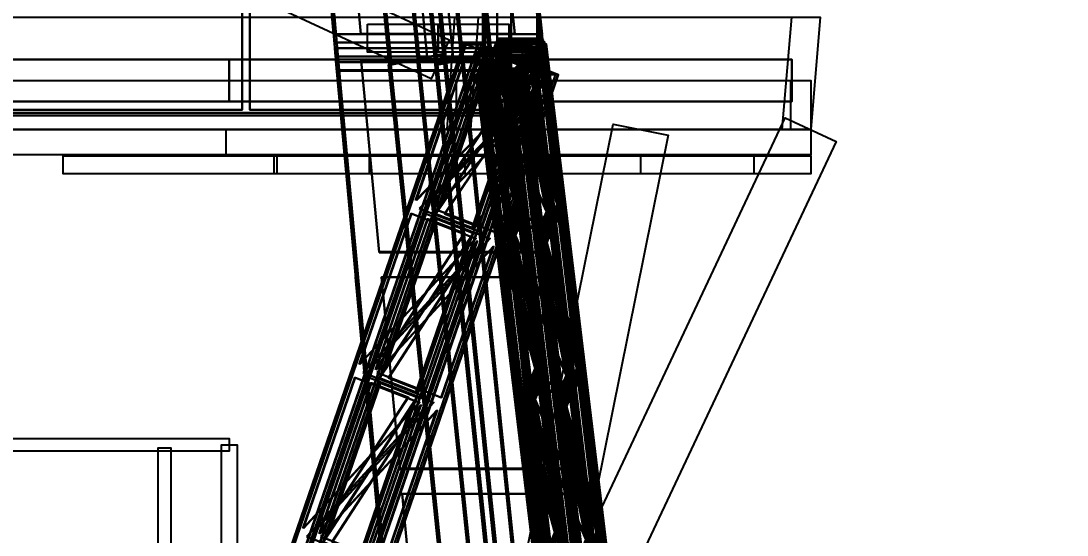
# Model space of a CAD drawing. Header units: millimetres. Extents: x -84906 to 117550, y -3000 to 338000.
# Drawn here: x 7819 to 15255, y 116617 to 120273 of the extents above; entities that cross this region are included whole.
import ezdxf

# ---------------------------------------------------------------- set-up
doc = ezdxf.new("R2010")
doc.units = ezdxf.units.MM
for name, color, linetype, lineweight in [('D-STR-CORE', 7, 'Continuous', 25), ('D-STR-DECK', 7, 'Continuous', 25), ('D-STR-DIM', 7, 'Continuous', 13), ('D-STR-STRC', 7, 'Continuous', 25)]:
    doc.layers.add(name, color=color, linetype=linetype, lineweight=lineweight)
doc.styles.add('OpenSansCondensed-Light', font='OpenSansCondensed-Light.ttf')
doc.styles.add('TOWER_UNICODE', font='Arial Unicode.ttf')
doc.dimstyles.new('EZDXF', dxfattribs={"dimtxt": 0.25, "dimasz": 0.175, "dimexe": 0.375, "dimexo": 0.125, "dimgap": 0.1, "dimtad": 1, "dimlfac": 100, "dimzin": 12, "dimdsep": 46, "dimtxsty": 'OpenSansCondensed-Light', "dimblk": 'ARCHTICK', "dimcen": 2.5, "dimazin": 3, "dimtfac": 0.5, "dimtmove": 2, "dimatfit": 3})

# ---------------------------------------------------------------- blocks, each defined once
blk = doc.blocks.new('_ARCHTICK')
at = {"color": 0, "linetype": 'BYBLOCK', "const_width": 0.15}
blk.add_lwpolyline([(-0.5, -0.5), (0.5, 0.5)], dxfattribs=at)

msp = doc.modelspace()

# ---------------------------------------------------------------- linework, layer by layer
at = {"layer": 'D-STR-CORE'}
for points in [[(4700, 117303.3), (9300, 117303.3), (9300, 117213.3), (4700, 117213.3)], [(8795, 112792.5), (8795, 117238.3), (8885, 117238.3), (8885, 112792.5)], [(9245, 116108.3), (9245, 117258.3), (9355, 117258.3), (9355, 116108.3)]]:
    msp.add_lwpolyline(points, close=True, dxfattribs=at)
at = {"layer": 'D-STR-DECK'}
for points in [[(-11014.6, 119500), (-11070, 120300), (11070, 120300), (11014.6, 119500)], [(-11014.6, 119500), (-11070, 120300), (11070, 120300), (11014.6, 119500)], [(10849.4, 119500), (10904, 120300), (13500, 120300), (13432.5, 119500)], [(10849.4, 119500), (10904, 120300), (13500, 120300), (13432.5, 119500)], [(13231, 119500), (13297.5, 120300), (13500, 120300), (13432.5, 119500)], [(-13297.5, 119700), (-13297.5, 120000), (13297.5, 120000), (13297.5, 119700)], [(-13297.5, 119700), (-13297.5, 120000), (13297.5, 120000), (13297.5, 119700)], [(4700, 119700), (9300, 119700), (9300, 120000), (4700, 120000)], [(4700, 119700), (9300, 119700), (9300, 120000), (4700, 120000)], [(9300, 119700), (13297.5, 119700), (13297.5, 120000), (9300, 120000)], [(-11014.6, 119500), (-11014.6, 119850), (11014.6, 119850), (11014.6, 119500)], [(-11014.6, 119500), (-11014.6, 119850), (11014.6, 119850), (11014.6, 119500)], [(10915.7, 119500), (10915.7, 119850), (13432.5, 119850), (13432.5, 119500)], [(10915.7, 119500), (10915.7, 119850), (13432.5, 119850), (13432.5, 119500)], [(13292.5, 119500), (13292.5, 119850), (13432.5, 119850), (13432.5, 119500)], [(11134.7, 115085.1), (13251.5, 119585.1), (13613.5, 119414.9), (11496.7, 114914.9)], [(-11014.6, 119320), (-11014.6, 119500), (11014.6, 119500), (11014.6, 119320)], [(-11014.6, 119320), (-11014.6, 119500), (11014.6, 119500), (11014.6, 119320)], [(9278.9, 119320), (9278.9, 119500), (13432.5, 119500), (13432.5, 119320)], [(9278.9, 119320), (9278.9, 119500), (13432.5, 119500), (13432.5, 119320)], [(11119.6, 115039.6), (12027.5, 119539.6), (12419.6, 119460.4), (11511.7, 114960.4)], [(11119.6, 115039.6), (12027.5, 119539.6), (12419.6, 119460.4), (11511.7, 114960.4)], [(11315.7, 119320), (11315.7, 119500), (13432.5, 119500), (13432.5, 119320)], [(8119, 119315), (9637.8, 119315), (9637.8, 119185), (8119, 119185)], [(8119, 119315), (9637.8, 119315), (9637.8, 119185), (8119, 119185)], [(9618.3, 119315), (11417.6, 119315), (11417.6, 119185), (9618.3, 119185)], [(9618.3, 119315), (11417.6, 119315), (11417.6, 119185), (9618.3, 119185)], [(10297.3, 119315), (12223.6, 119315), (12223.6, 119185), (10297.3, 119185)], [(10297.3, 119315), (12223.6, 119315), (12223.6, 119185), (10297.3, 119185)], [(10976.2, 119315), (13029.5, 119315), (13029.5, 119185), (10976.2, 119185)], [(10976.2, 119315), (13029.5, 119315), (13029.5, 119185), (10976.2, 119185)], [(11315.7, 119315), (13432.5, 119315), (13432.5, 119185), (11315.7, 119185)], [(11315.7, 119315), (13432.5, 119315), (13432.5, 119185), (11315.7, 119185)], [(11315.7, 119315), (13432.5, 119315), (13432.5, 119185), (11315.7, 119185)], [(11315.7, 119315), (13432.5, 119315), (13432.5, 119185), (11315.7, 119185)], [(11315.7, 119315), (13432.5, 119315), (13432.5, 119185), (11315.7, 119185)], [(11315.7, 119315), (13432.5, 119315), (13432.5, 119185), (11315.7, 119185)], [(11315.7, 119315), (13432.5, 119315), (13432.5, 119185), (11315.7, 119185)], [(11315.7, 119315), (13432.5, 119315), (13432.5, 119185), (11315.7, 119185)]]:
    msp.add_lwpolyline(points, close=True, dxfattribs=at)
at = {"layer": 'D-STR-STRC'}
for points in [[(63.9, 125137.9), (10863.9, 120137.9), (10736.1, 119862.1), (-63.9, 124862.1)], [(10736.1, 119862.1), (-63.9, 124862.1), (63.9, 125137.9), (10863.9, 120137.9)], [(11551.2, 119922.1), (10064.5, 119922.1), (9614.9, 125080.6), (10993, 125080.6)], [(11551.2, 119920.8), (10064.5, 119920.8), (9614.9, 125079.2), (10993, 125079.2)], [(10064.5, 119919), (11551.2, 119919), (10993, 125077.5), (9614.9, 125077.5)], [(10080.4, 119922.1), (10080.4, 119922.1), (9630.8, 125080.6), (9630.8, 125080.6)], [(11535.3, 119919), (11535.3, 119919), (10977.1, 125077.5), (10977.1, 125077.5)], [(10436.4, 119962.6), (10819.7, 120037.4), (10331.3, 125037.4), (9948, 124962.6)], [(10819.7, 120037.4), (10436.4, 119962.6), (9948, 124962.6), (10331.3, 125037.4)], [(10638.7, 119998.8), (10453.4, 119962.6), (9965, 124962.6), (10150.3, 124998.8)], [(10453.4, 119962.6), (10638.7, 119998.8), (10150.3, 124998.8), (9965, 124962.6)], [(10948.7, 119998.8), (10638.7, 119998.8), (10150.3, 124998.8), (10460.3, 124998.8)], [(10638.7, 119998.8), (10948.7, 119998.8), (10460.3, 124998.8), (10150.3, 124998.8)], [(10648.7, 119985.2), (10160.3, 124985.2), (10462.9, 125014.8), (10951.3, 120014.8)], [(10462.9, 125014.8), (10951.3, 120014.8), (10648.7, 119985.2), (10160.3, 124985.2)], [(10836.6, 120037.4), (10651.3, 120001.2), (10162.9, 125001.2), (10348.2, 125037.4)], [(10651.3, 120001.2), (10836.6, 120037.4), (10348.2, 125037.4), (10162.9, 125001.2)], [(10651.3, 120001.2), (10961.3, 120001.2), (10472.9, 125001.2), (10162.9, 125001.2)], [(10961.3, 120001.2), (10651.3, 120001.2), (10162.9, 125001.2), (10472.9, 125001.2)], [(10709.2, 119991.1), (10220.8, 124991.1), (10402.4, 125008.9), (10890.8, 120008.9)], [(10402.4, 125008.9), (10890.8, 120008.9), (10709.2, 119991.1), (10220.8, 124991.1)], [(10710.4, 119991.3), (10222, 124991.3), (10401.2, 125008.7), (10889.6, 120008.7)], [(10763.4, 119962.6), (10948.7, 119998.8), (10460.3, 124998.8), (10274.9, 124962.6)], [(10948.7, 119998.8), (10763.4, 119962.6), (10274.9, 124962.6), (10460.3, 124998.8)], [(11163.6, 120037.4), (10780.3, 119962.6), (10291.9, 124962.6), (10675.2, 125037.4)], [(10780.3, 119962.6), (11163.6, 120037.4), (10675.2, 125037.4), (10291.9, 124962.6)], [(10819.7, 120037.4), (10836.6, 120037.4), (10348.2, 125037.4), (10331.3, 125037.4)], [(10836.6, 120037.4), (10819.7, 120037.4), (10331.3, 125037.4), (10348.2, 125037.4)], [(10961.3, 120001.2), (11146.6, 120037.4), (10658.2, 125037.4), (10472.9, 125001.2)], [(11146.6, 120037.4), (10961.3, 120001.2), (10472.9, 125001.2), (10658.2, 125037.4)], [(11146.6, 120037.4), (11163.6, 120037.4), (10675.2, 125037.4), (10658.2, 125037.4)], [(11163.6, 120037.4), (11146.6, 120037.4), (10658.2, 125037.4), (10675.2, 125037.4)], [(10453.4, 119962.6), (10436.4, 119962.6), (9948, 124962.6), (9965, 124962.6)], [(10436.4, 119962.6), (10453.4, 119962.6), (9965, 124962.6), (9948, 124962.6)], [(10780.3, 119962.6), (10763.4, 119962.6), (10274.9, 124962.6), (10291.9, 124962.6)], [(10763.4, 119962.6), (10780.3, 119962.6), (10291.9, 124962.6), (10274.9, 124962.6)], [(10041.9, 120179.8), (10041.9, 120179.8), (9922.4, 121551), (9922.4, 121551)], [(10057.9, 120181.2), (10057.9, 120181.2), (9938.3, 121552.4), (9938.3, 121552.4)], [(11329.7, 120181.2), (10235.4, 120181.2), (10112.1, 121552.4), (11185.1, 121552.4)], [(10235.4, 120179.8), (11329.7, 120179.8), (11185, 121551.2), (10112.1, 121551.2)], [(11329.7, 120179.8), (10235.4, 120179.8), (10112.1, 121551), (11185.1, 121551)], [(10235.4, 120178.1), (11329.7, 120178.1), (11185, 121549.5), (10112.1, 121549.5)], [(11507.2, 120178.1), (11507.2, 120178.1), (11358.8, 121549.5), (11358.8, 121549.5)], [(11523.1, 120179.8), (11523.1, 120179.8), (11374.7, 121551.2), (11374.7, 121551.2)], [(-11303.4, 120400), (-11303.4, 119600), (11303.4, 119600), (11303.4, 120400)], [(11303.4, 120400), (11303.4, 119600), (-11303.4, 119600), (-11303.4, 120400)], [(11103.4, 120400), (11103.4, 119600), (11103.4, 119600), (11103.4, 120400)], [(11103.4, 120400), (11503.4, 120400), (11503.4, 119600), (11103.4, 119600)], [(11119.4, 120400), (11119.4, 119600), (11119.4, 119600), (11119.4, 120400)], [(11203.4, 120400), (11203.4, 120400), (11203.4, 119600), (11203.4, 119600)], [(11203.4, 120400), (11203.4, 120400), (11203.4, 119600), (11203.4, 119600)], [(11303.4, 120400), (11303.4, 120400), (11303.4, 119600), (11303.4, 119600)], [(11303.4, 120400), (11303.4, 120400), (11303.4, 119600), (11303.4, 119600)], [(11487.4, 120400), (11487.4, 119600), (11487.4, 119600), (11487.4, 120400)], [(11503.4, 120400), (11503.4, 119600), (11503.4, 119600), (11503.4, 120400)], [(7563.1, 120360), (7563.1, 119640), (9392, 119640), (9392, 120360)], [(9392, 120360), (9392, 119640), (7563.1, 119640), (7563.1, 120360)], [(9447, 120360), (9447, 119640), (11203.4, 119640), (11203.4, 120360)], [(11203.4, 120360), (11203.4, 119640), (9447, 119640), (9447, 120360)], [(11103.4, 120360), (11103.4, 119640), (11103.4, 119640), (11103.4, 120360)], [(11119.4, 120360), (11119.4, 119640), (11119.4, 119640), (11119.4, 120360)], [(11487.4, 120360), (11487.4, 119640), (11487.4, 119640), (11487.4, 120360)], [(11503.4, 120360), (11503.4, 119640), (11503.4, 119640), (11503.4, 120360)], [(10283.5, 120250), (10785.3, 120250), (10785.3, 120050), (10283.5, 120050)], [(10283.5, 120250), (10785.3, 120250), (10785.3, 120050), (10283.5, 120050)], [(10283.5, 120250), (10785.3, 120250), (10785.3, 120050), (10283.5, 120050)], [(10283.5, 120250), (10785.3, 120250), (10785.3, 120050), (10283.5, 120050)], [(11287.2, 120050), (10785.3, 120050), (10785.3, 120250), (11287.2, 120250)], [(11287.2, 120050), (10785.3, 120050), (10785.3, 120250), (11287.2, 120250)], [(11287.2, 120050), (10785.3, 120050), (10785.3, 120250), (11287.2, 120250)], [(11287.2, 120050), (10785.3, 120050), (10785.3, 120250), (11287.2, 120250)], [(11522.4, 120179.8), (11522.4, 120179.8), (10042.6, 120179.8), (10042.6, 120179.8)], [(11522.4, 120179.8), (10042.6, 120179.8), (10042.6, 120179.8), (11522.4, 120179.8)], [(6155.3, 106109.5), (6723.1, 105890.5), (11534.6, 119890.5), (10966.8, 120109.5)], [(6160.6, 106109.5), (6728.4, 105890.5), (11539.8, 119890.5), (10972.1, 120109.5)], [(6255.6, 106109.5), (6823.3, 105890.5), (11634.8, 119890.5), (11067, 120109.5)], [(6260.8, 106109.5), (6828.6, 105890.5), (11640.1, 119890.5), (11072.3, 120109.5)], [(11528.9, 120120.2), (11528.9, 120120.2), (10047.8, 120120.2), (10047.8, 120120.2)], [(11528.9, 120120.2), (10047.8, 120120.2), (10047.8, 120120.2), (11528.9, 120120.2)], [(10966.8, 120109.5), (11072.3, 120109.5), (11090.1, 120102.6), (10984.5, 120102.6)], [(10966.8, 120109.5), (11072.3, 120109.5), (11640.1, 119890.5), (11534.6, 119890.5)], [(12932, 106109.5), (12733.7, 105890.5), (11053.2, 119890.5), (11251.5, 120109.5)], [(11251.5, 120109.5), (11553.6, 120109.5), (11355.3, 119890.5), (11053.2, 119890.5)], [(12914.6, 106124.2), (12746.5, 105875.8), (11066, 119875.8), (11234.1, 120124.2)], [(11234.1, 120124.2), (11540.8, 120124.2), (11372.7, 119875.8), (11066, 119875.8)], [(12947.1, 106109.5), (12748.8, 105890.5), (11068.3, 119890.5), (11266.6, 120109.5)], [(12901.4, 106138.2), (12756.7, 105861.8), (11076.2, 119861.8), (11220.9, 120138.2)], [(11220.9, 120138.2), (11530.6, 120138.2), (11386, 119861.8), (11076.2, 119861.8)], [(12930, 106124.2), (12761.8, 105875.8), (11081.3, 119875.8), (11249.5, 120124.2)], [(12890.9, 106151.5), (12765, 105848.5), (11084.5, 119848.5), (11210.4, 120151.5)], [(11210.4, 120151.5), (11522.4, 120151.5), (11396.4, 119848.5), (11084.5, 119848.5)], [(12916.8, 106138.2), (12772.2, 105861.8), (11091.7, 119861.8), (11236.3, 120138.2)], [(12906.5, 106151.5), (12780.6, 105848.5), (11100.1, 119848.5), (11226, 120151.5)], [(12929.7, 106090.7), (12834.8, 105909.3), (11154.3, 119909.3), (11249.2, 120090.7)], [(11452.5, 120090.7), (11249.2, 120090.7), (11154.3, 119909.3), (11357.6, 119909.3)], [(12922.9, 106099.4), (12840.3, 105900.6), (11159.8, 119900.6), (11242.4, 120099.4)], [(11447.1, 120099.4), (11242.4, 120099.4), (11159.8, 119900.6), (11364.4, 119900.6)], [(12945.2, 106090.7), (12850.3, 105909.3), (11169.8, 119909.3), (11264.7, 120090.7)], [(12938.5, 106099.4), (12855.8, 105900.6), (11175.4, 119900.6), (11258, 120099.4)], [(11210.4, 120151.5), (11522.4, 120151.5), (11518.4, 120142), (11206.5, 120142)], [(11220.9, 120138.2), (11530.6, 120138.2), (11526.1, 120129.6), (11216.3, 120129.6)], [(11234.1, 120124.2), (11540.8, 120124.2), (11535.6, 120116.4), (11228.9, 120116.4)], [(11447.1, 120099.4), (11242.4, 120099.4), (11238.5, 120089.9), (11443.2, 120089.9)], [(11452.5, 120090.7), (11249.2, 120090.7), (11244.7, 120082.1), (11448, 120082.1)], [(11251.5, 120109.5), (11553.6, 120109.5), (11547.4, 120102.6), (11245.3, 120102.6)], [(11283.4, 120090), (11533.3, 120090), (11533.3, 119910), (11283.4, 119910)], [(13219, 106109.5), (13020.7, 105890.5), (11340.2, 119890.5), (11538.5, 120109.5)], [(13117.5, 106090.7), (13022.6, 105909.3), (11342.1, 119909.3), (11437.1, 120090.7)], [(13112, 106099.4), (13029.3, 105900.6), (11348.9, 119900.6), (11431.5, 120099.4)], [(13234.1, 106109.5), (13035.8, 105890.5), (11355.3, 119890.5), (11553.6, 120109.5)], [(13206, 106124.2), (13037.9, 105875.8), (11357.4, 119875.8), (11525.5, 120124.2)], [(13133, 106090.7), (13038.1, 105909.3), (11357.6, 119909.3), (11452.5, 120090.7)], [(13127.6, 106099.4), (13044.9, 105900.6), (11364.4, 119900.6), (11447.1, 120099.4)], [(13195.7, 106138.2), (13051, 105861.8), (11370.5, 119861.8), (11515.2, 120138.2)], [(13221.3, 106124.2), (13053.2, 105875.8), (11372.7, 119875.8), (11540.8, 120124.2)], [(13187.3, 106151.5), (13061.3, 105848.5), (11380.8, 119848.5), (11506.8, 120151.5)], [(13211.1, 106138.2), (13066.5, 105861.8), (11386, 119861.8), (11530.6, 120138.2)], [(13202.9, 106151.5), (13076.9, 105848.5), (11396.4, 119848.5), (11522.4, 120151.5)], [(6271, 106071.8), (6643.6, 105928.2), (11455.1, 119928.2), (11082.5, 120071.8)], [(6276.3, 106071.8), (6648.9, 105928.2), (11460.4, 119928.2), (11087.8, 120071.8)], [(6335, 106071.8), (6707.6, 105928.2), (11519.1, 119928.2), (11146.5, 120071.8)], [(6340.3, 106071.8), (6712.9, 105928.2), (11524.3, 119928.2), (11151.8, 120071.8)], [(12241.9, 113922.3), (10612.2, 113922.3), (10049.6, 120080.6), (11534.2, 120080.6)], [(10049.6, 120079.2), (10049.6, 120079.2), (10069.6, 120079.2), (10069.6, 120079.2)], [(12241.9, 113920.8), (10612.2, 113920.8), (10049.6, 120079.2), (11534.2, 120079.2)], [(11534.2, 120079.2), (10049.6, 120079.2), (10049.6, 120079.2), (11534.2, 120079.2)], [(10612.2, 113919), (12241.9, 113919), (11534.2, 120077.3), (10049.6, 120077.3)], [(11533.5, 120079.2), (11533.5, 120079.2), (10050.3, 120079.2), (10050.3, 120079.2)], [(11533.5, 120079.2), (10050.3, 120079.2), (10050.3, 120079.2), (11533.5, 120079.2)], [(11540.3, 120019.8), (11540.3, 120019.8), (10055.7, 120019.8), (10055.7, 120019.8)], [(11540.3, 120019.8), (10055.7, 120019.8), (10055.7, 120019.8), (11540.3, 120019.8)], [(10628.1, 113922.3), (10628.1, 113922.3), (10065.5, 120080.6), (10065.5, 120080.6)], [(10430.9, 119959.9), (10819.8, 120040.1), (10836.7, 120040.1), (10648.6, 120001.3), (10964, 120001.3), (11152.2, 120040.1), (11169.1, 120040.1), (10780.2, 119959.9), (10763.3, 119959.9), (10951.4, 119998.7), (10636, 119998.7), (10447.8, 119959.9)], [(11049.7, 113959.9), (11438.6, 114040.1), (10819.8, 120040.1), (10430.9, 119959.9)], [(10780.2, 119959.9), (11169.1, 120040.1), (11152.2, 120040.1), (10964, 120001.3), (10648.6, 120001.3), (10836.7, 120040.1), (10819.8, 120040.1), (10430.9, 119959.9), (10447.8, 119959.9), (10636, 119998.7), (10951.4, 119998.7), (10763.3, 119959.9)], [(11438.6, 114040.1), (11049.7, 113959.9), (10430.9, 119959.9), (10819.8, 120040.1)], [(10436.4, 119962.6), (10819.7, 120037.4), (10836.6, 120037.4), (10651.3, 120001.2), (10961.3, 120001.2), (11146.6, 120037.4), (11163.6, 120037.4), (10780.3, 119962.6), (10763.4, 119962.6), (10948.7, 119998.8), (10638.7, 119998.8), (10453.4, 119962.6)], [(10780.3, 119962.6), (11163.6, 120037.4), (11146.6, 120037.4), (10961.3, 120001.2), (10651.3, 120001.2), (10836.6, 120037.4), (10819.7, 120037.4), (10436.4, 119962.6), (10453.4, 119962.6), (10638.7, 119998.8), (10948.7, 119998.8), (10763.4, 119962.6)], [(11455.6, 114040.1), (11267.4, 114001.3), (10648.6, 120001.3), (10836.7, 120040.1)], [(11267.4, 114001.3), (11455.6, 114040.1), (10836.7, 120040.1), (10648.6, 120001.3)], [(11788, 114040.1), (11399, 113959.9), (10780.2, 119959.9), (11169.1, 120040.1)], [(11399, 113959.9), (11788, 114040.1), (11169.1, 120040.1), (10780.2, 119959.9)], [(11438.6, 114040.1), (11455.6, 114040.1), (10836.7, 120040.1), (10819.8, 120040.1)], [(11455.6, 114040.1), (11438.6, 114040.1), (10819.8, 120040.1), (10836.7, 120040.1)], [(10934.5, 120015.5), (11040, 120015.5), (11607.8, 119796.6), (11502.3, 119796.6)], [(11582.8, 114001.3), (11771, 114040.1), (11152.2, 120040.1), (10964, 120001.3)], [(11771, 114040.1), (11582.8, 114001.3), (10964, 120001.3), (11152.2, 120040.1)], [(11262.8, 120015.5), (11564.9, 120015.5), (11366.6, 119796.6), (11064.5, 119796.6)], [(11245.2, 120032), (11551.9, 120032), (11383.8, 119783.6), (11077.1, 119783.6)], [(11151.8, 120071.8), (11082.5, 120071.8), (11100.3, 120065), (11169.5, 120065)], [(11151.8, 120071.8), (11082.5, 120071.8), (11455.1, 119928.2), (11524.3, 119928.2)], [(13202.4, 106032.7), (12765.5, 105980.5), (11085, 119980.5), (11521.9, 120032.7)], [(11521.9, 120032.7), (11521.9, 120019.5), (11085, 119967.3), (11085, 119980.5)], [(13202.4, 106032.7), (12765.5, 105980.5), (11085, 119980.5), (11521.9, 120032.7)], [(11521.9, 120019.5), (11521.9, 120032.7), (11085, 119980.5), (11085, 119967.3)], [(13202.4, 106031.8), (12765.5, 105979.5), (11085, 119979.5), (11521.9, 120031.8)], [(13202.4, 106031.8), (12765.5, 105979.5), (11085, 119979.5), (11521.9, 120031.8)], [(13202.4, 106026.2), (12765.5, 105973.8), (11085, 119973.8), (11521.9, 120026.2)], [(11521.9, 120026.2), (11521.9, 120026.2), (11085, 119973.8), (11085, 119973.8)], [(13202.4, 106020.5), (12765.5, 105968.2), (11085, 119968.2), (11521.9, 120020.5)], [(13202.4, 106020.5), (12765.5, 105968.2), (11085, 119968.2), (11521.9, 120020.5)], [(13202.4, 106019.5), (12765.5, 105967.3), (11085, 119967.3), (11521.9, 120019.5)], [(13202.4, 106019.5), (12765.5, 105967.3), (11085, 119967.3), (11521.9, 120019.5)], [(11231.7, 120048.1), (11541.5, 120048.1), (11396.8, 119771.6), (11087, 119771.6)], [(11221, 120063.4), (11532.9, 120063.4), (11407, 119760.5), (11095.1, 119760.5)], [(11355.6, 119008.8), (11234.7, 120016.5), (11099.4, 119816.6)], [(11344, 119019.7), (11222.6, 120030.8), (11106.2, 119808.3)], [(11335, 119029.7), (11213.1, 120044.4), (11111.8, 119800.7)], [(11371, 119008.8), (11250, 120016.5), (11114.7, 119816.6)], [(11359.5, 119019.7), (11238.1, 120030.8), (11121.7, 119808.3)], [(11350.5, 119029.7), (11228.7, 120044.4), (11127.4, 119800.7)], [(12949.9, 106071.8), (12819.7, 105928.2), (11139.2, 119928.2), (11269.4, 120071.8)], [(11467.6, 120071.8), (11269.4, 120071.8), (11139.2, 119928.2), (11337.5, 119928.2)], [(12938.4, 106081.5), (12828.1, 105918.5), (11147.6, 119918.5), (11257.9, 120081.5)], [(11459.2, 120081.5), (11257.9, 120081.5), (11147.6, 119918.5), (11348.9, 119918.5)], [(11771, 114040.1), (11788, 114040.1), (11169.1, 120040.1), (11152.2, 120040.1)], [(11788, 114040.1), (11771, 114040.1), (11152.2, 120040.1), (11169.1, 120040.1)], [(12965, 106071.8), (12834.8, 105928.2), (11154.3, 119928.2), (11284.5, 120071.8)], [(12953.8, 106081.5), (12843.5, 105918.5), (11163, 119918.5), (11273.3, 120081.5)], [(11459.2, 120081.5), (11257.9, 120081.5), (11252.7, 120073.7), (11454, 120073.7)], [(11467.6, 120071.8), (11269.4, 120071.8), (11263.2, 120065), (11461.4, 120065)], [(13133, 106071.8), (13002.9, 105928.2), (11322.4, 119928.2), (11452.5, 120071.8)], [(13124.4, 106081.5), (13014.1, 105918.5), (11333.6, 119918.5), (11443.9, 120081.5)], [(13148.1, 106071.8), (13018, 105928.2), (11337.5, 119928.2), (11467.6, 120071.8)], [(13139.7, 106081.5), (13029.4, 105918.5), (11348.9, 119918.5), (11459.2, 120081.5)], [(11647, 119008.8), (11526.1, 120016.5), (11390.8, 119816.6)], [(11638.3, 119019.7), (11516.9, 120030.8), (11400.5, 119808.3)], [(11662.4, 119008.8), (11541.4, 120016.5), (11406.1, 119816.6)], [(11631.3, 119029.7), (11509.5, 120044.4), (11408.1, 119800.7)], [(11653.8, 119019.7), (11532.4, 120030.8), (11416, 119808.3)], [(11646.9, 119029.7), (11525.1, 120044.4), (11423.7, 119800.7)], [(11521.9, 120032.7), (11521.9, 120019.5), (11502, 120017.2), (11502, 120030.3)], [(11521.9, 120019.5), (11521.9, 120032.7), (11502, 120030.3), (11502, 120017.2)], [(11521.9, 120026.2), (11521.9, 120026.2), (11502, 120023.8), (11502, 120023.8)], [(11534.2, 120079.2), (11534.2, 120079.2), (11514.2, 120079.2), (11514.2, 120079.2)], [(12226, 113919), (12226, 113919), (11518.3, 120077.3), (11518.3, 120077.3)], [(10182.1, 118628.7), (10182.1, 118628.7), (10057.7, 119990), (10057.7, 119990)], [(11544, 119980.2), (11544, 119980.2), (10060, 119980.2), (10060, 119980.2)], [(11544, 119980.2), (10060, 119980.2), (10060, 119980.2), (11544, 119980.2)], [(10198, 118630.2), (10198, 118630.2), (10073.6, 119991.5), (10073.6, 119991.5)], [(10366.2, 118628.5), (11516.8, 118628.5), (11364.2, 119990.2), (10237.9, 119990.2)], [(10366.2, 118626.7), (11516.8, 118626.7), (11364.2, 119988.4), (10237.9, 119988.4)], [(11516.7, 118630.2), (10366.2, 118630.2), (10238, 119991.5), (11364.2, 119991.5)], [(11516.7, 118628.7), (10366.2, 118628.7), (10238, 119990), (11364.2, 119990)], [(11066.6, 113959.9), (11049.7, 113959.9), (10430.9, 119959.9), (10447.8, 119959.9)], [(11049.7, 113959.9), (11066.6, 113959.9), (10447.8, 119959.9), (10430.9, 119959.9)], [(11254.8, 113998.7), (11066.6, 113959.9), (10447.8, 119959.9), (10636, 119998.7)], [(11066.6, 113959.9), (11254.8, 113998.7), (10636, 119998.7), (10447.8, 119959.9)], [(10624.7, 118997.2), (10970, 120001.8), (11426.9, 119825.6)], [(10630, 118997.2), (10975.3, 120001.8), (11432.1, 119825.6)], [(11570.2, 113998.7), (11254.8, 113998.7), (10636, 119998.7), (10951.4, 119998.7)], [(11254.8, 113998.7), (11570.2, 113998.7), (10951.4, 119998.7), (10636, 119998.7)], [(11267.4, 114001.3), (11582.8, 114001.3), (10964, 120001.3), (10648.6, 120001.3)], [(11582.8, 114001.3), (11267.4, 114001.3), (10648.6, 120001.3), (10964, 120001.3)], [(10725, 118997.2), (11070.2, 120001.8), (11527.1, 119825.6)], [(10730.3, 118997.2), (11075.5, 120001.8), (11532.4, 119825.6)], [(10740.5, 118959.6), (11085.7, 119964.2), (11347.4, 119863.3)], [(10745.7, 118959.6), (11091, 119964.2), (11352.7, 119863.3)], [(11382.1, 113959.9), (11570.2, 113998.7), (10951.4, 119998.7), (10763.3, 119959.9)], [(11570.2, 113998.7), (11382.1, 113959.9), (10763.3, 119959.9), (10951.4, 119998.7)], [(11399, 113959.9), (11382.1, 113959.9), (10763.3, 119959.9), (10780.2, 119959.9)], [(11382.1, 113959.9), (11399, 113959.9), (10780.2, 119959.9), (10763.3, 119959.9)], [(10804.4, 118959.6), (11149.7, 119964.2), (11411.4, 119863.3)], [(10809.7, 118959.6), (11154.9, 119964.2), (11416.6, 119863.3)], [(11119.5, 119977.9), (11050.2, 119977.9), (11422.8, 119834.2), (11492.1, 119834.2)], [(11104.8, 119982.8), (11104.8, 119969.7), (11085, 119967.3), (11085, 119980.5)], [(11104.8, 119969.7), (11104.8, 119982.8), (11085, 119980.5), (11085, 119967.3)], [(11104.9, 119976.2), (11104.9, 119976.2), (11085, 119973.8), (11085, 119973.8)], [(11371, 118997.2), (11250.4, 120001.8), (11090.8, 119825.6)], [(11386.1, 118997.2), (11265.5, 120001.8), (11105.9, 119825.6)], [(11478.9, 119977.9), (11280.6, 119977.9), (11150.5, 119834.2), (11348.8, 119834.2)], [(11470.3, 119989.3), (11269, 119989.3), (11158.7, 119826.3), (11360, 119826.3)], [(11463.4, 120000.5), (11260.1, 120000.5), (11165.1, 119819.1), (11368.4, 119819.1)], [(11457.7, 120011.3), (11253, 120011.3), (11170.3, 119812.5), (11375, 119812.5)], [(11388.8, 118959.6), (11268.3, 119964.2), (11176.9, 119863.3)], [(11379.5, 118966.1), (11258.5, 119973.8), (11181, 119859.3)], [(11372.4, 118972.2), (11251, 119983.3), (11184.4, 119855.8)], [(11366.9, 118977.7), (11245.1, 119992.4), (11187.1, 119852.7)], [(11403.9, 118959.6), (11283.4, 119964.2), (11192, 119863.3)], [(11394.8, 118966.1), (11273.8, 119973.8), (11196.3, 119859.3)], [(11387.9, 118972.2), (11266.5, 119983.3), (11199.8, 119855.8)], [(11382.5, 118977.7), (11260.7, 119992.4), (11202.7, 119852.7)], [(11572, 118959.6), (11451.4, 119964.2), (11360, 119863.3)], [(11565.4, 118966.1), (11444.5, 119973.8), (11367, 119859.3)], [(11560.2, 118972.2), (11438.8, 119983.3), (11372.2, 119855.8)], [(11587.1, 118959.6), (11466.5, 119964.2), (11375.1, 119863.3)], [(11556, 118977.7), (11434.2, 119992.4), (11376.2, 119852.7)], [(11658, 118997.2), (11537.4, 120001.8), (11377.8, 119825.6)], [(11580.7, 118966.1), (11459.8, 119973.8), (11382.3, 119859.3)], [(11575.7, 118972.2), (11454.3, 119983.3), (11387.7, 119855.8)], [(11571.6, 118977.7), (11449.8, 119992.4), (11391.8, 119852.7)], [(11673.1, 118997.2), (11552.5, 120001.8), (11392.9, 119825.6)], [(11685, 118626.7), (11685, 118626.7), (11528.5, 119988.4), (11528.5, 119988.4)], [(11700.9, 118628.5), (11700.9, 118628.5), (11544.4, 119990.2), (11544.4, 119990.2)], [(10064.5, 119920.8), (10064.5, 119920.8), (10084.5, 119920.8), (10084.5, 119920.8)], [(11551.2, 119920.8), (10064.5, 119920.8), (10064.5, 119920.8), (11551.2, 119920.8)], [(11550.5, 119920.8), (11550.5, 119920.8), (10065.2, 119920.8), (10065.2, 119920.8)], [(11550.5, 119920.8), (10065.2, 119920.8), (10065.2, 119920.8), (11550.5, 119920.8)], [(11059.4, 119897.4), (11361.5, 119897.4), (11355.3, 119890.5), (11053.2, 119890.5)], [(11071.3, 119883.6), (11378, 119883.6), (11372.7, 119875.8), (11066, 119875.8)], [(11080.7, 119870.4), (11390.5, 119870.4), (11386, 119861.8), (11076.2, 119861.8)], [(11533.8, 119933.6), (11533.8, 119920.4), (11096.9, 119868.2), (11096.9, 119881.4)], [(11533.8, 119920.4), (11533.8, 119933.6), (11096.9, 119881.4), (11096.9, 119868.2)], [(11533.8, 119926.9), (11533.8, 119926.9), (11096.9, 119874.5), (11096.9, 119874.5)], [(11343.7, 119935), (11145.4, 119935), (11139.2, 119928.2), (11337.5, 119928.2)], [(11354.2, 119926.3), (11152.9, 119926.3), (11147.6, 119918.5), (11348.9, 119918.5)], [(11362.1, 119917.9), (11158.8, 119917.9), (11154.3, 119909.3), (11357.6, 119909.3)], [(11368.4, 119910.1), (11163.7, 119910.1), (11159.8, 119900.6), (11364.4, 119900.6)], [(11613.6, 118933.2), (11494, 119928.9), (11181.3, 119891.4)], [(11613.6, 118933.2), (11494, 119928.9), (11181.3, 119891.4)], [(11613.6, 118932.2), (11494, 119927.9), (11181.3, 119890.5)], [(11613.6, 118932.2), (11494, 119927.9), (11181.3, 119890.5)], [(11613.5, 118926.8), (11494.1, 119922.2), (11181.3, 119884.6)], [(11613.6, 118920.9), (11494, 119916.6), (11181.3, 119879.2)], [(11613.6, 118920.9), (11494, 119916.6), (11181.3, 119879.2)], [(11613.6, 118920), (11494, 119915.7), (11181.3, 119878.3)], [(11613.6, 118920), (11494, 119915.7), (11181.3, 119878.3)], [(11506.6, 119935), (11437.4, 119935), (11455.1, 119928.2), (11524.3, 119928.2)], [(11516.8, 119897.4), (11622.3, 119897.4), (11640.1, 119890.5), (11534.6, 119890.5)], [(11551.2, 119920.8), (11551.2, 119920.8), (11531.2, 119920.8), (11531.2, 119920.8)], [(10765.8, 118901.9), (11027.5, 118801), (11372.8, 119805.6)], [(10771.1, 118901.9), (11032.8, 118801), (11378.1, 119805.6)], [(10829.8, 118901.9), (11091.5, 118801), (11436.8, 119805.6)], [(10835.1, 118901.9), (11096.8, 118801), (11442, 119805.6)], [(11088.4, 119858), (11400.3, 119858), (11396.4, 119848.5), (11084.5, 119848.5)], [(11574.2, 118883.2), (11261.5, 118845.8), (11142, 119841.5)], [(11574.2, 118883.2), (11261.5, 118845.8), (11142, 119841.5)], [(11574.2, 118882.3), (11261.5, 118844.8), (11142, 119840.5)], [(11574.2, 118882.3), (11261.5, 118844.8), (11142, 119840.5)], [(11574.2, 118876.7), (11261.5, 118839.2), (11142, 119834.6)], [(11574.2, 118871), (11261.5, 118833.6), (11142, 119829.3)], [(11574.2, 118871), (11261.5, 118833.6), (11142, 119829.3)], [(11574.2, 118870), (11261.5, 118832.6), (11142, 119828.3)], [(11574.2, 118870), (11261.5, 118832.6), (11142, 119828.3)], [(11380, 118901.9), (11288.6, 118801), (11168, 119805.6)], [(11372.6, 118907.2), (11295.1, 118792.7), (11174.2, 119800.4)], [(11367.1, 118912.1), (11300.4, 118784.7), (11179.1, 119795.8)], [(11362.8, 118916.7), (11304.8, 118777.1), (11183, 119791.8)], [(11395.1, 118901.9), (11303.7, 118801), (11183.1, 119805.6)], [(11388, 118907.2), (11310.5, 118792.7), (11189.5, 119800.4)], [(11382.6, 118912.1), (11315.9, 118784.7), (11194.5, 119795.8)], [(11378.4, 118916.7), (11320.4, 118777.1), (11198.6, 119791.8)], [(11563.1, 118901.9), (11471.7, 118801), (11351.1, 119805.6)], [(11558.6, 118907.2), (11481.1, 118792.7), (11360.1, 119800.4)], [(11578.2, 118901.9), (11486.8, 118801), (11366.2, 119805.6)], [(11554.9, 118912.1), (11488.2, 118784.7), (11366.9, 119795.8)], [(11551.9, 118916.7), (11493.9, 118777.1), (11372.1, 119791.8)], [(11573.9, 118907.2), (11496.4, 118792.7), (11375.5, 119800.4)], [(11570.4, 118912.1), (11503.7, 118784.7), (11382.4, 119795.8)], [(11567.5, 118916.7), (11509.5, 118777.1), (11387.7, 119791.8)], [(10650.1, 118939.6), (11107, 118763.4), (11452.2, 119768)], [(10655.4, 118939.6), (11112.3, 118763.4), (11457.5, 119768)], [(10750.4, 118939.6), (11207.2, 118763.4), (11552.5, 119768)], [(10755.6, 118939.6), (11212.5, 118763.4), (11557.8, 119768)], [(11362.1, 118939.6), (11202.6, 118763.4), (11082, 119768)], [(11348.8, 118949.9), (11213.5, 118750), (11092.6, 119757.7)], [(11377.2, 118939.6), (11217.7, 118763.4), (11097.1, 119768)], [(11338.7, 118959.7), (11222.3, 118737.2), (11100.9, 119748.3)], [(11330.9, 118968.8), (11229.5, 118725), (11107.7, 119739.7)], [(11364.1, 118949.9), (11228.9, 118750), (11107.9, 119757.7)], [(11354.2, 118959.7), (11237.8, 118737.2), (11116.4, 119748.3)], [(11346.4, 118968.8), (11245.1, 118725), (11123.3, 119739.7)], [(11649.1, 118939.6), (11489.6, 118763.4), (11369, 119768)], [(11640.2, 118949.9), (11504.9, 118750), (11384, 119757.7)], [(11664.2, 118939.6), (11504.7, 118763.4), (11384.1, 119768)], [(11633, 118959.7), (11516.6, 118737.2), (11395.2, 119748.3)], [(11655.5, 118949.9), (11520.2, 118750), (11399.3, 119757.7)], [(11627.2, 118968.8), (11525.8, 118725), (11404, 119739.7)], [(11648.5, 118959.7), (11532.1, 118737.2), (11410.7, 119748.3)], [(11642.8, 118968.8), (11541.4, 118725), (11419.6, 119739.7)], [(11103.4, 119620), (11503.4, 119620), (11503.4, 119600), (11103.4, 119600)], [(11303.4, 119620), (11303.4, 119620), (11303.4, 119600), (11303.4, 119600)], [(11303.4, 119620), (11303.4, 119620), (11303.4, 119600), (11303.4, 119600)], [(10223.8, 117830.6), (10592.4, 118903.3), (11049.3, 118727.1)], [(10229.1, 117830.6), (10597.7, 118903.3), (11054.6, 118727.1)], [(10324, 117830.6), (10692.7, 118903.3), (11149.5, 118727.1)], [(10329.3, 117830.6), (10698, 118903.3), (11154.8, 118727.1)], [(11511, 117830.6), (11382.3, 118903.3), (11222.7, 118727.1)], [(11495.7, 117842.2), (11366.7, 118916.7), (11231.4, 118716.8)], [(11526.1, 117830.6), (11397.4, 118903.3), (11237.8, 118727.1)], [(11484.1, 117853), (11354.8, 118929.5), (11238.4, 118707)], [(11475, 117863.1), (11345.5, 118941.6), (11244.2, 118697.9)], [(11511, 117842.2), (11382, 118916.7), (11246.8, 118716.8)], [(11499.5, 117853), (11370.3, 118929.5), (11253.9, 118707)], [(11490.6, 117863.1), (11361.1, 118941.6), (11259.8, 118697.9)], [(11798, 117830.6), (11669.3, 118903.3), (11509.7, 118727.1)], [(11787.1, 117842.2), (11658.1, 118916.7), (11522.8, 118716.8)], [(11813.1, 117830.6), (11684.4, 118903.3), (11524.8, 118727.1)], [(11778.4, 117853), (11649.1, 118929.5), (11532.7, 118707)], [(11802.4, 117842.2), (11673.4, 118916.7), (11538.2, 118716.8)], [(11771.3, 117863.1), (11641.8, 118941.6), (11540.5, 118697.9)], [(11793.8, 117853), (11664.6, 118929.5), (11548.2, 118707)], [(11786.9, 117863.1), (11657.4, 118941.6), (11556.1, 118697.9)], [(10339.5, 117792.9), (10708.2, 118865.6), (10969.9, 118764.7)], [(10344.8, 117792.9), (10713.4, 118865.6), (10975.1, 118764.7)], [(10403.5, 117792.9), (10772.1, 118865.6), (11033.8, 118764.7)], [(10408.7, 117792.9), (10777.4, 118865.6), (11039.1, 118764.7)], [(11528.9, 117792.9), (11400.1, 118865.6), (11308.7, 118764.7)], [(11753.6, 117766.5), (11625.5, 118834), (11312.7, 118796.6)], [(11753.6, 117766.5), (11625.5, 118834), (11312.7, 118796.6)], [(11753.6, 117765.5), (11625.5, 118833.1), (11312.7, 118795.7)], [(11753.6, 117765.5), (11625.5, 118833.1), (11312.7, 118795.7)], [(11753.6, 117760.1), (11625.5, 118827.5), (11312.7, 118789.9)], [(11519.5, 117799.5), (11390.5, 118874), (11313, 118759.5)], [(11512.4, 117805.5), (11383.2, 118882), (11316.5, 118754.5)], [(11507, 117811), (11377.5, 118889.6), (11319.4, 118749.9)], [(11544, 117792.9), (11415.2, 118865.6), (11323.8, 118764.7)], [(11534.8, 117799.5), (11405.9, 118874), (11328.4, 118759.5)], [(11527.9, 117805.5), (11398.7, 118882), (11332, 118754.5)], [(11522.6, 117811), (11393.1, 118889.6), (11335, 118749.9)], [(11712, 117792.9), (11583.3, 118865.6), (11491.9, 118764.7)], [(11705.5, 117799.5), (11576.5, 118874), (11499, 118759.5)], [(11700.2, 117805.5), (11571, 118882), (11504.4, 118754.5)], [(11727.1, 117792.9), (11598.4, 118865.6), (11507, 118764.7)], [(11696.1, 117811), (11566.6, 118889.6), (11508.5, 118749.9)], [(11720.8, 117799.5), (11591.8, 118874), (11514.3, 118759.5)], [(11715.7, 117805.5), (11586.5, 118882), (11519.8, 118754.5)], [(11711.6, 117811), (11582.2, 118889.6), (11524.1, 118749.9)], [(11753.6, 117754.3), (11625.5, 118821.8), (11312.7, 118784.4)], [(11753.6, 117754.3), (11625.5, 118821.8), (11312.7, 118784.4)], [(11753.6, 117753.3), (11625.5, 118820.9), (11312.7, 118783.5)], [(11753.6, 117753.3), (11625.5, 118820.9), (11312.7, 118783.5)], [(10364.9, 117735.3), (10626.6, 117634.4), (10995.2, 118707.1)], [(10370.2, 117735.3), (10631.9, 117634.4), (11000.5, 118707.1)], [(10428.9, 117735.3), (10690.6, 117634.4), (11059.2, 118707.1)], [(10434.1, 117735.3), (10695.8, 117634.4), (11064.5, 118707.1)], [(11714.3, 117716.5), (11401.5, 117679.1), (11273.4, 118746.7)], [(11714.3, 117716.5), (11401.5, 117679.1), (11273.4, 118746.7)], [(11714.3, 117715.6), (11401.5, 117678.2), (11273.4, 118745.7)], [(11714.3, 117715.6), (11401.5, 117678.2), (11273.4, 118745.7)], [(11714.3, 117710.1), (11401.5, 117672.5), (11273.4, 118739.9)], [(11714.3, 117704.3), (11401.5, 117666.9), (11273.4, 118734.5)], [(11714.3, 117704.3), (11401.5, 117666.9), (11273.4, 118734.5)], [(11714.3, 117703.4), (11401.5, 117666), (11273.4, 118733.5)], [(11714.3, 117703.4), (11401.5, 117666), (11273.4, 118733.5)], [(11520, 117735.3), (11428.6, 117634.4), (11299.8, 118707.1)], [(11512.7, 117740.5), (11435.2, 117626), (11306.2, 118700.5)], [(11507.1, 117745.5), (11440.5, 117618), (11311.2, 118694.5)], [(11535.1, 117735.3), (11443.7, 117634.4), (11315, 118707.1)], [(11502.9, 117750.1), (11444.8, 117610.4), (11315.3, 118689)], [(11528, 117740.5), (11450.5, 117626), (11321.5, 118700.5)], [(11522.6, 117745.5), (11456, 117618), (11326.7, 118694.5)], [(11518.5, 117750.1), (11460.4, 117610.4), (11330.9, 118689)], [(11703.2, 117735.3), (11611.8, 117634.4), (11483, 118707.1)], [(11698.6, 117740.5), (11621.1, 117626), (11492.1, 118700.5)], [(11718.3, 117735.3), (11626.9, 117634.4), (11498.1, 118707.1)], [(11694.9, 117745.5), (11628.3, 117618), (11499.1, 118694.5)], [(11692, 117750.1), (11633.9, 117610.4), (11504.4, 118689)], [(11713.9, 117740.5), (11636.5, 117626), (11507.5, 118700.5)], [(11710.4, 117745.5), (11643.8, 117618), (11514.5, 118694.5)], [(11707.5, 117750.1), (11649.5, 117610.4), (11520, 118689)], [(10249.2, 117772.9), (10706, 117596.7), (11074.7, 118669.4)], [(10254.4, 117772.9), (10711.3, 117596.7), (11080, 118669.4)], [(10349.4, 117772.9), (10806.3, 117596.7), (11174.9, 118669.4)], [(10354.7, 117772.9), (10811.6, 117596.7), (11180.2, 118669.4)], [(11502.2, 117772.9), (11342.6, 117596.7), (11213.8, 118669.4)], [(11488.8, 117783.2), (11353.6, 117583.3), (11224.6, 118657.8)], [(11517.3, 117772.9), (11357.7, 117596.7), (11228.9, 118669.4)], [(11478.8, 117793), (11362.4, 117570.5), (11233.1, 118647)], [(11504.2, 117783.2), (11368.9, 117583.3), (11239.9, 118657.8)], [(11470.9, 117802.1), (11369.5, 117558.4), (11240.1, 118636.9)], [(11494.2, 117793), (11377.8, 117570.5), (11248.6, 118647)], [(11486.5, 117802.1), (11385.1, 117558.4), (11255.7, 118636.9)], [(11789.2, 117772.9), (11629.6, 117596.7), (11500.8, 118669.4)], [(11804.3, 117772.9), (11644.7, 117596.7), (11515.9, 118669.4)], [(11780.2, 117783.2), (11645, 117583.3), (11516, 118657.8)], [(11773.1, 117793), (11656.7, 117570.5), (11527.4, 118647)], [(11795.6, 117783.2), (11660.3, 117583.3), (11531.3, 118657.8)], [(11767.2, 117802.1), (11665.9, 117558.4), (11536.4, 118636.9)], [(11788.5, 117793), (11672.1, 117570.5), (11542.9, 118647)], [(11782.8, 117802.1), (11681.5, 117558.4), (11552, 118636.9)], [(10322.7, 117089.2), (10322.7, 117089.2), (10198.4, 118450.4), (10198.4, 118450.4)], [(10338.7, 117090.6), (10338.7, 117090.6), (10214.3, 118451.9), (10214.3, 118451.9)], [(11689.3, 117090.6), (10511.3, 117090.6), (10383, 118451.9), (11536.7, 118451.9)], [(10511.3, 117088.9), (11689.3, 117088.9), (11536.7, 118450.6), (10383, 118450.6)], [(11689.3, 117089.2), (10511.3, 117089.2), (10383, 118450.4), (11536.7, 118450.4)], [(10511.3, 117087.1), (11689.3, 117087.1), (11536.7, 118448.8), (10383, 118448.8)], [(11861.9, 117087.1), (11861.9, 117087.1), (11705.5, 118448.8), (11705.5, 118448.8)], [(11877.8, 117088.9), (11877.8, 117088.9), (11721.3, 118450.6), (11721.3, 118450.6)], [(9822.8, 116663.9), (10191.5, 117736.6), (10648.4, 117560.4)], [(9828.1, 116663.9), (10196.8, 117736.6), (10653.6, 117560.4)], [(9923.1, 116663.9), (10291.7, 117736.6), (10748.6, 117560.4)], [(9928.3, 116663.9), (10297, 117736.6), (10753.9, 117560.4)], [(11651.1, 116663.9), (11522.3, 117736.6), (11362.7, 117560.4)], [(11635.7, 116675.5), (11506.7, 117750), (11371.5, 117550.1)], [(11666.2, 116663.9), (11537.4, 117736.6), (11377.9, 117560.4)], [(11624.1, 116686.3), (11494.9, 117762.8), (11378.5, 117540.3)], [(11615, 116696.4), (11485.6, 117775), (11384.2, 117531.2)], [(11651.1, 116675.5), (11522.1, 117750), (11386.8, 117550.1)], [(11639.6, 116686.3), (11510.4, 117762.8), (11394, 117540.3)], [(11630.6, 116696.4), (11501.2, 117775), (11399.8, 117531.2)], [(11652.5, 116638.8), (11523.3, 117715.3), (11456.6, 117587.9)], [(11647, 116644.3), (11517.5, 117722.9), (11459.5, 117583.3)], [(11668, 116638.8), (11538.8, 117715.3), (11472.1, 117587.9)], [(11662.6, 116644.3), (11533.1, 117722.9), (11475.1, 117583.3)], [(11840.3, 116638.8), (11711.1, 117715.3), (11644.4, 117587.9)], [(11836.1, 116644.3), (11706.6, 117722.9), (11648.6, 117583.3)], [(11938.1, 116663.9), (11809.3, 117736.6), (11649.7, 117560.4)], [(11855.8, 116638.8), (11726.6, 117715.3), (11659.9, 117587.9)], [(11927.1, 116675.5), (11798.1, 117750), (11662.9, 117550.1)], [(11851.7, 116644.3), (11722.2, 117722.9), (11664.2, 117583.3)], [(11953.2, 116663.9), (11824.4, 117736.6), (11664.9, 117560.4)], [(11918.4, 116686.3), (11789.2, 117762.8), (11672.8, 117540.3)], [(11942.4, 116675.5), (11813.5, 117750), (11678.2, 117550.1)], [(11911.3, 116696.4), (11781.9, 117775), (11680.5, 117531.2)], [(11933.9, 116686.3), (11804.7, 117762.8), (11688.3, 117540.3)], [(11926.9, 116696.4), (11797.5, 117775), (11696.1, 117531.2)], [(9938.5, 116626.3), (10307.2, 117699), (10568.9, 117598.1)], [(9943.8, 116626.3), (10312.5, 117699), (10574.2, 117598.1)], [(10002.5, 116626.3), (10371.2, 117699), (10632.9, 117598.1)], [(10007.8, 116626.3), (10376.4, 117699), (10638.1, 117598.1)], [(11668.9, 116626.3), (11540.2, 117699), (11448.8, 117598.1)], [(11893.6, 116599.8), (11765.5, 117667.4), (11452.7, 117630)], [(11893.6, 116599.8), (11765.5, 117667.4), (11452.7, 117630)], [(11893.6, 116598.9), (11765.5, 117666.4), (11452.7, 117629)], [(11893.6, 116598.9), (11765.5, 117666.4), (11452.7, 117629)], [(11893.6, 116587.6), (11765.5, 117655.2), (11452.7, 117617.7)], [(11893.6, 116587.6), (11765.5, 117655.2), (11452.7, 117617.7)], [(11893.6, 116586.6), (11765.5, 117654.2), (11452.7, 117616.8)], [(11893.6, 116586.6), (11765.5, 117654.2), (11452.7, 117616.8)], [(11893.6, 116593.4), (11765.5, 117660.8), (11452.8, 117623.3)], [(11659.5, 116632.8), (11530.6, 117707.3), (11453.1, 117592.8)], [(11684, 116626.3), (11555.3, 117699), (11463.9, 117598.1)], [(11674.9, 116632.8), (11545.9, 117707.3), (11468.4, 117592.8)], [(11852.1, 116626.3), (11723.3, 117699), (11631.9, 117598.1)], [(11845.5, 116632.8), (11716.5, 117707.3), (11639, 117592.8)], [(11867.2, 116626.3), (11738.4, 117699), (11647, 117598.1)], [(11860.8, 116632.8), (11731.9, 117707.3), (11654.4, 117592.8)], [(11854.3, 116549.9), (11541.6, 116512.5), (11413.4, 117580)], [(11854.3, 116549.9), (11541.6, 116512.5), (11413.4, 117580)], [(11854.3, 116548.9), (11541.6, 116511.5), (11413.4, 117579.1)], [(11854.3, 116548.9), (11541.6, 116511.5), (11413.4, 117579.1)], [(11854.3, 116543.4), (11541.6, 116505.9), (11413.4, 117573.2)], [(11854.3, 116537.7), (11541.6, 116500.2), (11413.4, 117567.8)], [(11854.3, 116537.7), (11541.6, 116500.2), (11413.4, 117567.8)], [(11854.3, 116536.7), (11541.6, 116499.3), (11413.4, 117566.8)], [(11854.3, 116536.7), (11541.6, 116499.3), (11413.4, 117566.8)], [(9848.2, 116606.2), (10305.1, 116430.1), (10673.7, 117502.8)], [(9853.5, 116606.2), (10310.4, 116430.1), (10679, 117502.8)], [(9948.5, 116606.2), (10405.3, 116430.1), (10774, 117502.8)], [(9953.7, 116606.2), (10410.6, 116430.1), (10779.3, 117502.8)], [(9963.9, 116568.6), (10225.6, 116467.7), (10594.3, 117540.4)], [(9969.2, 116568.6), (10230.9, 116467.7), (10599.6, 117540.4)], [(10027.9, 116568.6), (10289.6, 116467.7), (10658.3, 117540.4)], [(10033.2, 116568.6), (10294.9, 116467.7), (10663.5, 117540.4)], [(11642.2, 116606.2), (11482.6, 116430.1), (11353.9, 117502.8)], [(11628.9, 116616.6), (11493.6, 116416.7), (11364.6, 117491.2)], [(11657.3, 116606.2), (11497.7, 116430.1), (11369, 117502.8)], [(11644.2, 116616.6), (11508.9, 116416.7), (11380, 117491.2)], [(11660.1, 116568.6), (11568.7, 116467.7), (11439.9, 117540.4)], [(11652.7, 116573.9), (11575.2, 116459.4), (11446.2, 117533.9)], [(11647.2, 116578.8), (11580.5, 116451.4), (11451.3, 117527.8)], [(11675.2, 116568.6), (11583.8, 116467.7), (11455, 117540.4)], [(11642.9, 116583.4), (11584.8, 116443.8), (11455.4, 117522.3)], [(11668, 116573.9), (11590.5, 116459.4), (11461.6, 117533.9)], [(11662.7, 116578.8), (11596, 116451.4), (11466.8, 117527.8)], [(11658.5, 116583.4), (11600.4, 116443.8), (11471, 117522.3)], [(11843.2, 116568.6), (11751.8, 116467.7), (11623, 117540.4)], [(11838.7, 116573.9), (11761.2, 116459.4), (11632.2, 117533.9)], [(11858.3, 116568.6), (11766.9, 116467.7), (11638.1, 117540.4)], [(11835, 116578.8), (11768.3, 116451.4), (11639.1, 117527.8)], [(11929.2, 116606.2), (11769.6, 116430.1), (11640.9, 117502.8)], [(11832, 116583.4), (11773.9, 116443.8), (11644.5, 117522.3)], [(11854, 116573.9), (11776.5, 116459.4), (11647.5, 117533.9)], [(11850.5, 116578.8), (11783.8, 116451.4), (11654.6, 117527.8)], [(11944.3, 116606.2), (11784.7, 116430.1), (11656, 117502.8)], [(11920.3, 116616.6), (11785, 116416.7), (11656, 117491.2)], [(11847.6, 116583.4), (11789.5, 116443.8), (11660.1, 117522.3)], [(11935.6, 116616.6), (11800.3, 116416.7), (11671.3, 117491.2)], [(11618.8, 116626.3), (11502.4, 116403.8), (11373.2, 117480.3)], [(11610.9, 116635.5), (11509.6, 116391.7), (11380.1, 117470.3)], [(11634.3, 116626.3), (11517.9, 116403.8), (11388.7, 117480.3)], [(11626.5, 116635.5), (11525.2, 116391.7), (11395.7, 117470.3)], [(11913.1, 116626.3), (11796.7, 116403.8), (11667.5, 117480.3)], [(11907.3, 116635.5), (11805.9, 116391.7), (11676.4, 117470.3)], [(11928.6, 116626.3), (11812.2, 116403.8), (11683, 117480.3)], [(11922.8, 116635.5), (11821.5, 116391.7), (11692, 117470.3)], [(10463.4, 115549.6), (10463.4, 115549.6), (10339, 116910.8), (10339, 116910.8)], [(10479.3, 115551), (10479.3, 115551), (10355, 116912.3), (10355, 116912.3)], [(11861.8, 115551), (10656.3, 115551), (10528.1, 116912.3), (11709.2, 116912.3)], [(10656.4, 115549.4), (11861.8, 115549.4), (11709.2, 116911.1), (10528.1, 116911.1)], [(11861.8, 115549.6), (10656.3, 115549.6), (10528.1, 116910.8), (11709.2, 116910.8)], [(10656.4, 115547.5), (11861.8, 115547.5), (11709.2, 116909.2), (10528.1, 116909.2)], [(12038.8, 115547.5), (12038.8, 115547.5), (11882.4, 116909.2), (11882.4, 116909.2)], [(12054.7, 115549.4), (12054.7, 115549.4), (11898.3, 116911.1), (11898.3, 116911.1)]]:
    msp.add_lwpolyline(points, close=True, dxfattribs=at)
for points in [[(10064.5, 119920.8), (9614.9, 125079.2)], [(10064.5, 119920.8), (9614.9, 125079.2)], [(10084.5, 119920.8), (9634.9, 125079.2)], [(11531.2, 119920.8), (10973, 125079.2)], [(11551.2, 119920.8), (10993, 125079.2)], [(11551.2, 119920.8), (10993, 125079.2)], [(10047.8, 120120.2), (10042.6, 120179.8)], [(10047.8, 120120.2), (10042.6, 120179.8)], [(11528.9, 120120.2), (11522.4, 120179.8)], [(11528.9, 120120.2), (11522.4, 120179.8)], [(6155.3, 106109.5), (10966.8, 120109.5)], [(6173.1, 106102.6), (10984.5, 120102.6)], [(6260.8, 106109.5), (11072.3, 120109.5)], [(6278.6, 106102.6), (11090.1, 120102.6)], [(10934.5, 120015.5), (10966.8, 120109.5)], [(11040, 120015.5), (11072.3, 120109.5)], [(12887, 106142), (11206.5, 120142)], [(12890.9, 106151.5), (11210.4, 120151.5)], [(11221, 120063.4), (11210.4, 120151.5)], [(12896.8, 106129.6), (11216.3, 120129.6)], [(12901.4, 106138.2), (11220.9, 120138.2)], [(11231.7, 120048.1), (11220.9, 120138.2)], [(12909.4, 106116.4), (11228.9, 120116.4)], [(12914.6, 106124.2), (11234.1, 120124.2)], [(11245.2, 120032), (11234.1, 120124.2)], [(12919, 106089.9), (11238.5, 120089.9)], [(12922.9, 106099.4), (11242.4, 120099.4)], [(11253, 120011.3), (11242.4, 120099.4)], [(12925.8, 106102.6), (11245.3, 120102.6)], [(12929.7, 106090.7), (11249.2, 120090.7)], [(11260.1, 120000.5), (11249.2, 120090.7)], [(12932, 106109.5), (11251.5, 120109.5)], [(11262.8, 120015.5), (11251.5, 120109.5)], [(13123.7, 106089.9), (11443.2, 120089.9)], [(13127.6, 106099.4), (11447.1, 120099.4)], [(11457.7, 120011.3), (11447.1, 120099.4)], [(13133, 106090.7), (11452.5, 120090.7)], [(11463.4, 120000.5), (11452.5, 120090.7)], [(13198.9, 106142), (11518.4, 120142)], [(13202.9, 106151.5), (11522.4, 120151.5)], [(11532.9, 120063.4), (11522.4, 120151.5)], [(13206.6, 106129.6), (11526.1, 120129.6)], [(13211.1, 106138.2), (11530.6, 120138.2)], [(11541.5, 120048.1), (11530.6, 120138.2)], [(13216.1, 106116.4), (11535.6, 120116.4)], [(13221.3, 106124.2), (11540.8, 120124.2)], [(11551.9, 120032), (11540.8, 120124.2)], [(13227.9, 106102.6), (11547.4, 120102.6)], [(13234.1, 106109.5), (11553.6, 120109.5)], [(11564.9, 120015.5), (11553.6, 120109.5)], [(6271, 106071.8), (11082.5, 120071.8)], [(6288.8, 106065), (11100.3, 120065)], [(6340.3, 106071.8), (11151.8, 120071.8)], [(6358, 106065), (11169.5, 120065)], [(10612.2, 113920.8), (10049.6, 120079.2)], [(10612.2, 113920.8), (10049.6, 120079.2)], [(10055.7, 120019.8), (10050.3, 120079.2)], [(10055.7, 120019.8), (10050.3, 120079.2)], [(10632.2, 113920.8), (10069.6, 120079.2)], [(11050.2, 119977.9), (11082.5, 120071.8)], [(11119.5, 119977.9), (11151.8, 120071.8)], [(12925.2, 106082.1), (11244.7, 120082.1)], [(12933.2, 106073.7), (11252.7, 120073.7)], [(12938.4, 106081.5), (11257.9, 120081.5)], [(11269, 119989.3), (11257.9, 120081.5)], [(12943.7, 106065), (11263.2, 120065)], [(12949.9, 106071.8), (11269.4, 120071.8)], [(11280.6, 119977.9), (11269.4, 120071.8)], [(13128.5, 106082.1), (11448, 120082.1)], [(13134.5, 106073.7), (11454, 120073.7)], [(13139.7, 106081.5), (11459.2, 120081.5)], [(11470.3, 119989.3), (11459.2, 120081.5)], [(13141.9, 106065), (11461.4, 120065)], [(13148.1, 106071.8), (11467.6, 120071.8)], [(11478.9, 119977.9), (11467.6, 120071.8)], [(13182.5, 106030.3), (11502, 120030.3)], [(13182.5, 106030.3), (11502, 120030.3)], [(13182.5, 106023.8), (11502, 120023.8)], [(13182.5, 106017.2), (11502, 120017.2)], [(13182.5, 106017.2), (11502, 120017.2)], [(12221.9, 113920.8), (11514.2, 120079.2)], [(13202.4, 106032.7), (11521.9, 120032.7)], [(11533.8, 119933.6), (11521.9, 120032.7)], [(13202.4, 106032.7), (11521.9, 120032.7)], [(11533.8, 119933.6), (11521.9, 120032.7)], [(13202.4, 106026.2), (11521.9, 120026.2)], [(11533.8, 119926.9), (11521.9, 120026.2)], [(13202.4, 106019.5), (11521.9, 120019.5)], [(11533.8, 119920.4), (11521.9, 120019.5)], [(13202.4, 106019.5), (11521.9, 120019.5)], [(11533.8, 119920.4), (11521.9, 120019.5)], [(11540.3, 120019.8), (11533.5, 120079.2)], [(11540.3, 120019.8), (11533.5, 120079.2)], [(12241.9, 113920.8), (11534.2, 120079.2)], [(12241.9, 113920.8), (11534.2, 120079.2)], [(10065.2, 119920.8), (10060, 119980.2)], [(10065.2, 119920.8), (10060, 119980.2)], [(12765.5, 105980.5), (11085, 119980.5)], [(11096.9, 119881.4), (11085, 119980.5)], [(12765.5, 105980.5), (11085, 119980.5)], [(11096.9, 119881.4), (11085, 119980.5)], [(12765.5, 105973.8), (11085, 119973.8)], [(11096.9, 119874.5), (11085, 119973.8)], [(12765.5, 105967.3), (11085, 119967.3)], [(11096.9, 119868.2), (11085, 119967.3)], [(12765.5, 105967.3), (11085, 119967.3)], [(11096.9, 119868.2), (11085, 119967.3)], [(12785.3, 105982.8), (11104.8, 119982.8)], [(12785.3, 105982.8), (11104.8, 119982.8)], [(12785.3, 105969.7), (11104.8, 119969.7)], [(12785.3, 105969.7), (11104.8, 119969.7)], [(12785.4, 105976.2), (11104.9, 119976.2)], [(11550.5, 119920.8), (11544, 119980.2)], [(11550.5, 119920.8), (11544, 119980.2)], [(6625.9, 105935), (11437.4, 119935)], [(6643.6, 105928.2), (11455.1, 119928.2)], [(6695.1, 105935), (11506.6, 119935)], [(6705.3, 105897.4), (11516.8, 119897.4)], [(6712.9, 105928.2), (11524.3, 119928.2)], [(6723.1, 105890.5), (11534.6, 119890.5)], [(6810.9, 105897.4), (11622.3, 119897.4)], [(6828.6, 105890.5), (11640.1, 119890.5)], [(12733.7, 105890.5), (11053.2, 119890.5)], [(11064.5, 119796.6), (11053.2, 119890.5)], [(12739.9, 105897.4), (11059.4, 119897.4)], [(12746.5, 105875.8), (11066, 119875.8)], [(11077.1, 119783.6), (11066, 119875.8)], [(12751.8, 105883.6), (11071.3, 119883.6)], [(12761.2, 105870.4), (11080.7, 119870.4)], [(12819.7, 105928.2), (11139.2, 119928.2)], [(11150.5, 119834.2), (11139.2, 119928.2)], [(12825.9, 105935), (11145.4, 119935)], [(12828.1, 105918.5), (11147.6, 119918.5)], [(11158.7, 119826.3), (11147.6, 119918.5)], [(12833.4, 105926.3), (11152.9, 119926.3)], [(12834.8, 105909.3), (11154.3, 119909.3)], [(11165.1, 119819.1), (11154.3, 119909.3)], [(12839.3, 105917.9), (11158.8, 119917.9)], [(12840.3, 105900.6), (11159.8, 119900.6)], [(11170.3, 119812.5), (11159.8, 119900.6)], [(12844.2, 105910.1), (11163.7, 119910.1)], [(13018, 105928.2), (11337.5, 119928.2)], [(11348.8, 119834.2), (11337.5, 119928.2)], [(13024.2, 105935), (11343.7, 119935)], [(13029.4, 105918.5), (11348.9, 119918.5)], [(11360, 119826.3), (11348.9, 119918.5)], [(13034.7, 105926.3), (11354.2, 119926.3)], [(13035.8, 105890.5), (11355.3, 119890.5)], [(11366.6, 119796.6), (11355.3, 119890.5)], [(13038.1, 105909.3), (11357.6, 119909.3)], [(11368.4, 119819.1), (11357.6, 119909.3)], [(13042, 105897.4), (11361.5, 119897.4)], [(13042.6, 105917.9), (11362.1, 119917.9)], [(13044.9, 105900.6), (11364.4, 119900.6)], [(11375, 119812.5), (11364.4, 119900.6)], [(13048.9, 105910.1), (11368.4, 119910.1)], [(13053.2, 105875.8), (11372.7, 119875.8)], [(11383.8, 119783.6), (11372.7, 119875.8)], [(13058.5, 105883.6), (11378, 119883.6)], [(13071, 105870.4), (11390.5, 119870.4)], [(11422.8, 119834.2), (11455.1, 119928.2)], [(11492.1, 119834.2), (11524.3, 119928.2)], [(11502.3, 119796.6), (11534.6, 119890.5)], [(11607.8, 119796.6), (11640.1, 119890.5)], [(12756.7, 105861.8), (11076.2, 119861.8)], [(11087, 119771.6), (11076.2, 119861.8)], [(12765, 105848.5), (11084.5, 119848.5)], [(11095.1, 119760.5), (11084.5, 119848.5)], [(12768.9, 105858), (11088.4, 119858)], [(13066.5, 105861.8), (11386, 119861.8)], [(11396.8, 119771.6), (11386, 119861.8)], [(13076.9, 105848.5), (11396.4, 119848.5)], [(11407, 119760.5), (11396.4, 119848.5)], [(13080.8, 105858), (11400.3, 119858)], [(-11303.4, 119620), (11303.4, 119620)], [(11303.4, 119620), (-11303.4, 119620)], [(-11303.4, 119600), (11303.4, 119600)], [(11303.4, 119600), (-11303.4, 119600)], [(11203.4, 119600), (11303.4, 119600)], [(11303.4, 119600), (11203.4, 119600)]]:
    msp.add_lwpolyline(points, dxfattribs=at)
msp.add_circle((11303.4, 120000), 90, dxfattribs=at)

# ---------------------------------------------------------------- dimensions: what is measured, and where the dimension line sits
at = {"layer": 'D-STR-DIM'}
for base, p2 in [((116500, 0), (0, 223550)), ((85000, 0), (0, 125000))]:
    msp.add_linear_dim(base=base, p1=(0, 0), p2=p2, angle=90, dimstyle='EZDXF', override={"dimtxt": 4200, "dimasz": 1875, "dimexe": 1050, "dimexo": 900, "dimgap": 1050, "dimtad": 1, "dimdec": 0, "dimlfac": 1, "dimlunit": 2, "dimtxsty": 'TOWER_UNICODE', "dimclrd": 7, "dimclre": 7, "dimclrt": 7}, dxfattribs=at).render()

doc.saveas('drawing.dxf')
